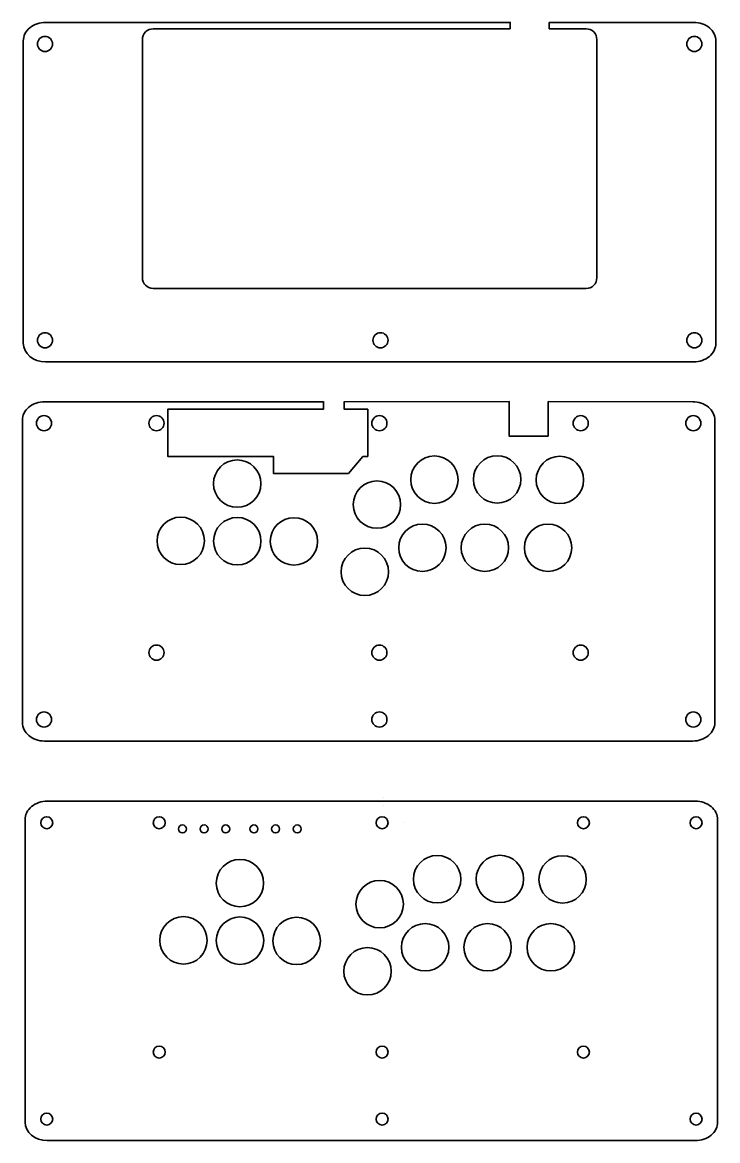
# Model space of a CAD drawing. Header units: millimetres. Extents: x 237 to 559, y -719 to 202.
# Drawn here: x 237 to 558, y -719 to -202 of the extents above; entities that cross this region are included whole.
import ezdxf

# ---------------------------------------------------------------- set-up
doc = ezdxf.new("R2010")
doc.units = ezdxf.units.MM
doc.header["$MEASUREMENT"] = 0
doc.layers.add('Layer 1', color=7, linetype='Continuous')

msp = doc.modelspace()

# ---------------------------------------------------------------- linework, layer by layer
at = {"layer": 'Layer 1', "color": 250, "lineweight": 35}
for points, knots in [([(462.3438, -204.8517), (462.3438, -204.8517), (462.3438, -201.8729), (462.3438, -201.8729), (462.3438, -201.8729), (247.6278, -201.8729), (247.6278, -201.8729), (244.9027, -201.8729), (242.2891, -202.78), (240.3622, -204.3944), (238.4353, -206.0088), (237.3526, -208.1985), (237.3526, -210.4816), (237.3526, -210.4816), (237.3526, -350.1429), (237.3526, -350.1429), (237.3526, -354.8974), (241.953, -358.7517), (247.6278, -358.7517), (247.6278, -358.7517), (547.0774, -358.7517), (547.0774, -358.7517), (549.8025, -358.7517), (552.4161, -357.8447), (554.343, -356.2302), (556.27, -354.6158), (557.3526, -352.4261), (557.3526, -350.1429), (557.3526, -350.1429), (557.3526, -210.4816), (557.3526, -210.4816), (557.3526, -208.1985), (556.2699, -206.0088), (554.343, -204.3944), (552.4161, -202.78), (549.8025, -201.8729), (547.0774, -201.8729), (547.0774, -201.8729), (480.3438, -201.8729), (480.3438, -201.8729), (480.3438, -201.8729), (480.3438, -204.8517), (480.3438, -204.8517)], [0, 0, 0, 0, 0.07142857, 0.07142857, 0.07142857, 0.14285714, 0.14285714, 0.14285714, 0.21428571, 0.21428571, 0.21428571, 0.28571429, 0.28571429, 0.28571429, 0.35714286, 0.35714286, 0.35714286, 0.42857143, 0.42857143, 0.42857143, 0.5, 0.5, 0.5, 0.57142857, 0.57142857, 0.57142857, 0.64285714, 0.64285714, 0.64285714, 0.71428571, 0.71428571, 0.71428571, 0.78571429, 0.78571429, 0.78571429, 0.85714286, 0.85714286, 0.85714286, 0.92857143, 0.92857143, 0.92857143, 1, 1, 1, 1]), ([(480.3438, -204.8517), (485.8302, -204.8517), (491.4896, -204.8517), (497.3526, -204.8517), (498.6787, -204.8517), (499.9505, -205.3785), (500.8881, -206.3162), (501.8258, -207.2538), (502.3526, -208.5256), (502.3526, -209.8517), (502.3526, -209.8517), (502.3526, -319.8517), (502.3526, -319.8517), (502.3526, -321.1778), (501.8258, -322.4496), (500.8881, -323.3872), (499.9505, -324.3249), (498.6787, -324.8517), (497.3526, -324.8517), (497.3526, -324.8517), (297.3526, -324.8517), (297.3526, -324.8517), (294.5912, -324.8517), (292.3526, -322.6131), (292.3526, -319.8517), (292.3526, -319.8517), (292.3526, -209.8517), (292.3526, -209.8517), (292.3526, -208.5256), (292.8794, -207.2538), (293.8171, -206.3162), (294.7547, -205.3785), (296.0265, -204.8517), (297.3526, -204.8517), (364.1823, -204.8517), (404.503, -204.8517), (462.3438, -204.8517)], [0, 0, 0, 0, 0.08333333, 0.08333333, 0.08333333, 0.16666667, 0.16666667, 0.16666667, 0.25, 0.25, 0.25, 0.33333333, 0.33333333, 0.33333333, 0.41666667, 0.41666667, 0.41666667, 0.5, 0.5, 0.5, 0.58333333, 0.58333333, 0.58333333, 0.66666667, 0.66666667, 0.66666667, 0.75, 0.75, 0.75, 0.83333333, 0.83333333, 0.83333333, 0.91666667, 0.91666667, 0.91666667, 1, 1, 1, 1]), ([(250.8843, -211.8517), (250.8843, -209.9187), (249.3173, -208.3517), (247.3843, -208.3517), (245.4513, -208.3517), (243.8843, -209.9187), (243.8843, -211.8517), (243.8843, -213.7847), (245.4513, -215.3517), (247.3843, -215.3517), (249.3173, -215.3517), (250.8843, -213.7847), (250.8843, -211.8517)], [0, 0, 0, 0, 0.25, 0.25, 0.25, 0.5, 0.5, 0.5, 0.75, 0.75, 0.75, 1, 1, 1, 1]), ([(550.8843, -211.8517), (550.8843, -209.9187), (549.3173, -208.3517), (547.3843, -208.3517), (545.4513, -208.3517), (543.8843, -209.9187), (543.8843, -211.8517), (543.8843, -213.7847), (545.4513, -215.3517), (547.3843, -215.3517), (549.3173, -215.3517), (550.8843, -213.7847), (550.8843, -211.8517)], [0, 0, 0, 0, 0.25, 0.25, 0.25, 0.5, 0.5, 0.5, 0.75, 0.75, 0.75, 1, 1, 1, 1]), ([(250.8843, -348.7836), (250.8843, -346.8506), (249.3173, -345.2836), (247.3843, -345.2836), (245.4513, -345.2836), (243.8843, -346.8506), (243.8843, -348.7836), (243.8843, -350.7166), (245.4513, -352.2836), (247.3843, -352.2836), (249.3173, -352.2836), (250.8843, -350.7166), (250.8843, -348.7836)], [0, 0, 0, 0, 0.25, 0.25, 0.25, 0.5, 0.5, 0.5, 0.75, 0.75, 0.75, 1, 1, 1, 1]), ([(405.8526, -348.7821), (405.8526, -346.8491), (404.2856, -345.2821), (402.3526, -345.2821), (400.4196, -345.2821), (398.8526, -346.8491), (398.8526, -348.7821), (398.8526, -350.7151), (400.4196, -352.2821), (402.3526, -352.2821), (404.2856, -352.2821), (405.8526, -350.7151), (405.8526, -348.7821)], [0, 0, 0, 0, 0.25, 0.25, 0.25, 0.5, 0.5, 0.5, 0.75, 0.75, 0.75, 1, 1, 1, 1]), ([(550.8843, -348.7821), (550.8843, -346.8491), (549.3173, -345.2821), (547.3843, -345.2821), (545.4513, -345.2821), (543.8843, -346.8491), (543.8843, -348.7821), (543.8843, -350.7151), (545.4513, -352.2821), (547.3843, -352.2821), (549.3173, -352.2821), (550.8843, -350.7151), (550.8843, -348.7821)], [0, 0, 0, 0, 0.25, 0.25, 0.25, 0.5, 0.5, 0.5, 0.75, 0.75, 0.75, 1, 1, 1, 1])]:
    msp.add_open_spline(points, degree=3, knots=knots, dxfattribs=at)
at = {"layer": 'Layer 1', "lineweight": 35}
for points, knots in [([(479.8786, -393.1164), (479.8786, -393.1164), (479.8786, -377.1164), (479.8786, -377.1164), (479.8786, -377.1164), (546.6122, -377.1757), (546.6122, -377.1757), (547.9706, -377.1757), (549.3012, -377.4018), (550.5319, -377.8288), (551.7622, -378.2558), (552.8934, -378.8841), (553.8534, -379.6883), (554.8128, -380.492), (555.5621, -381.4391), (556.0711, -382.4688), (556.5799, -383.498), (556.8493, -384.6107), (556.8493, -385.7463), (556.8493, -385.7463), (556.8493, -525.4076), (556.8493, -525.4076), (556.8493, -526.5433), (556.5799, -527.656), (556.0711, -528.6853), (555.562, -529.7151), (554.8128, -530.662), (553.8534, -531.4657), (552.8935, -532.2699), (551.7622, -532.8982), (550.532, -533.3252), (549.3013, -533.7522), (547.9707, -533.9783), (546.6122, -533.9783), (546.6122, -533.9783), (247.1626, -533.9783), (247.1626, -533.9783), (244.3344, -533.9783), (241.7742, -533.0181), (239.9213, -531.4657), (238.0704, -529.915), (236.9255, -527.7729), (236.9255, -525.4076), (236.9255, -525.4076), (236.9255, -385.7463), (236.9255, -385.7463), (236.9255, -384.6107), (237.1949, -383.498), (237.7037, -382.4688), (238.2127, -381.4391), (238.962, -380.492), (239.9214, -379.6883), (240.8814, -378.8841), (242.0126, -378.2558), (243.2429, -377.8288), (244.4736, -377.4018), (245.8042, -377.1757), (247.1626, -377.1757), (247.1626, -377.1757), (375.9925, -377.1757), (375.9925, -377.1757), (375.9925, -377.1757), (375.9925, -377.0995), (375.9925, -377.0995), (375.9925, -377.0995), (375.9925, -377.1376), (375.9925, -377.1376), (375.9925, -377.1376), (375.9925, -380.6244), (375.9925, -380.6244), (375.9925, -380.6244), (304.1145, -380.6244), (304.1145, -380.6244), (304.1145, -380.6244), (304.1145, -402.4244), (304.1145, -402.4244), (304.1145, -402.4244), (352.9298, -402.4244), (352.9298, -402.4244), (352.9298, -402.4244), (352.9298, -410.3179), (352.9298, -410.3179), (352.9298, -410.3179), (387.5902, -410.3179), (387.5902, -410.3179), (387.5902, -410.3179), (394.2287, -402.4244), (394.2287, -402.4244), (394.2287, -402.4244), (396.4824, -402.4244), (396.4824, -402.4244), (396.4824, -402.4244), (396.4824, -380.6225), (396.4824, -380.6225), (396.4824, -380.6225), (385.6646, -380.6225), (385.6646, -380.6225), (385.6646, -380.6225), (385.6646, -377.1376), (385.6646, -377.1376), (385.6646, -377.1376), (385.6646, -377.0995), (385.6646, -377.0995), (385.6646, -377.0995), (385.6646, -377.1757), (385.6646, -377.1757), (385.6646, -377.1757), (461.8786, -377.1164), (461.8786, -377.1164), (461.8786, -377.1164), (461.8786, -393.1164), (461.8786, -393.1164), (461.8786, -393.1164), (479.8786, -393.1164), (479.8786, -393.1164)], [0, 0, 0, 0, 0.02631579, 0.02631579, 0.02631579, 0.05263158, 0.05263158, 0.05263158, 0.07894737, 0.07894737, 0.07894737, 0.10526316, 0.10526316, 0.10526316, 0.13157895, 0.13157895, 0.13157895, 0.15789474, 0.15789474, 0.15789474, 0.18421053, 0.18421053, 0.18421053, 0.21052632, 0.21052632, 0.21052632, 0.23684211, 0.23684211, 0.23684211, 0.26315789, 0.26315789, 0.26315789, 0.28947368, 0.28947368, 0.28947368, 0.31578947, 0.31578947, 0.31578947, 0.34210526, 0.34210526, 0.34210526, 0.36842105, 0.36842105, 0.36842105, 0.39473684, 0.39473684, 0.39473684, 0.42105263, 0.42105263, 0.42105263, 0.44736842, 0.44736842, 0.44736842, 0.47368421, 0.47368421, 0.47368421, 0.5, 0.5, 0.5, 0.52631579, 0.52631579, 0.52631579, 0.55263158, 0.55263158, 0.55263158, 0.57894737, 0.57894737, 0.57894737, 0.60526316, 0.60526316, 0.60526316, 0.63157895, 0.63157895, 0.63157895, 0.65789474, 0.65789474, 0.65789474, 0.68421053, 0.68421053, 0.68421053, 0.71052632, 0.71052632, 0.71052632, 0.73684211, 0.73684211, 0.73684211, 0.76315789, 0.76315789, 0.76315789, 0.78947368, 0.78947368, 0.78947368, 0.81578947, 0.81578947, 0.81578947, 0.84210526, 0.84210526, 0.84210526, 0.86842105, 0.86842105, 0.86842105, 0.89473684, 0.89473684, 0.89473684, 0.92105263, 0.92105263, 0.92105263, 0.94736842, 0.94736842, 0.94736842, 0.97368421, 0.97368421, 0.97368421, 1, 1, 1, 1]), ([(250.4191, -387.1164), (250.4191, -385.1834), (248.8521, -383.6164), (246.9191, -383.6164), (244.9861, -383.6164), (243.4191, -385.1834), (243.4191, -387.1164), (243.4191, -389.0494), (244.9861, -390.6164), (246.9191, -390.6164), (248.8521, -390.6164), (250.4191, -389.0494), (250.4191, -387.1164)], [0, 0, 0, 0, 0.25, 0.25, 0.25, 0.5, 0.5, 0.5, 0.75, 0.75, 0.75, 1, 1, 1, 1]), ([(302.3874, -387.1164), (302.3874, -385.1834), (300.8204, -383.6164), (298.8874, -383.6164), (296.9544, -383.6164), (295.3874, -385.1834), (295.3874, -387.1164), (295.3874, -389.0494), (296.9544, -390.6164), (298.8874, -390.6164), (300.8204, -390.6164), (302.3874, -389.0494), (302.3874, -387.1164)], [0, 0, 0, 0, 0.25, 0.25, 0.25, 0.5, 0.5, 0.5, 0.75, 0.75, 0.75, 1, 1, 1, 1]), ([(405.3874, -387.1165), (405.3874, -385.1834), (403.8204, -383.6165), (401.8874, -383.6165), (399.9544, -383.6164), (398.3874, -385.1834), (398.3874, -387.1164), (398.3874, -389.0495), (399.9544, -390.6164), (401.8874, -390.6164), (403.8204, -390.6165), (405.3874, -389.0495), (405.3874, -387.1165)], [0, 0, 0, 0, 0.25, 0.25, 0.25, 0.5, 0.5, 0.5, 0.75, 0.75, 0.75, 1, 1, 1, 1]), ([(498.3874, -387.1164), (498.3874, -385.1834), (496.8204, -383.6164), (494.8874, -383.6164), (492.9544, -383.6164), (491.3874, -385.1834), (491.3874, -387.1164), (491.3874, -389.0494), (492.9544, -390.6164), (494.8874, -390.6164), (496.8204, -390.6164), (498.3874, -389.0494), (498.3874, -387.1164)], [0, 0, 0, 0, 0.25, 0.25, 0.25, 0.5, 0.5, 0.5, 0.75, 0.75, 0.75, 1, 1, 1, 1]), ([(550.4191, -387.1164), (550.4191, -385.1834), (548.8521, -383.6164), (546.9191, -383.6164), (544.9861, -383.6164), (543.4191, -385.1834), (543.4191, -387.1164), (543.4191, -389.0494), (544.9861, -390.6164), (546.9191, -390.6164), (548.8521, -390.6164), (550.4191, -389.0494), (550.4191, -387.1164)], [0, 0, 0, 0, 0.25, 0.25, 0.25, 0.5, 0.5, 0.5, 0.75, 0.75, 0.75, 1, 1, 1, 1]), ([(438.2572, -413.1985), (438.2572, -407.151), (433.3547, -402.2485), (427.3072, -402.2485), (421.2597, -402.2485), (416.3572, -407.151), (416.3572, -413.1985), (416.3572, -419.246), (421.2596, -424.1485), (427.3072, -424.1485), (433.3547, -424.1485), (438.2572, -419.2461), (438.2572, -413.1985)], [0, 0, 0, 0, 0.25, 0.25, 0.25, 0.5, 0.5, 0.5, 0.75, 0.75, 0.75, 1, 1, 1, 1]), ([(467.2272, -413.0785), (467.2272, -407.031), (462.3247, -402.1285), (456.2772, -402.1285), (450.2297, -402.1285), (445.3272, -407.031), (445.3272, -413.0785), (445.3272, -419.126), (450.2296, -424.0285), (456.2772, -424.0285), (462.3247, -424.0285), (467.2272, -419.1261), (467.2272, -413.0785)], [0, 0, 0, 0, 0.25, 0.25, 0.25, 0.5, 0.5, 0.5, 0.75, 0.75, 0.75, 1, 1, 1, 1]), ([(496.1972, -413.3185), (496.1972, -407.271), (491.2947, -402.3685), (485.2472, -402.3685), (479.1997, -402.3685), (474.2972, -407.271), (474.2972, -413.3185), (474.2972, -419.366), (479.1996, -424.2685), (485.2472, -424.2685), (491.2947, -424.2685), (496.1972, -419.3661), (496.1972, -413.3185)], [0, 0, 0, 0, 0.25, 0.25, 0.25, 0.5, 0.5, 0.5, 0.75, 0.75, 0.75, 1, 1, 1, 1]), ([(347.1372, -415.0185), (347.1372, -408.971), (342.2347, -404.0685), (336.1872, -404.0685), (330.1397, -404.0685), (325.2372, -408.971), (325.2372, -415.0185), (325.2372, -421.066), (330.1396, -425.9685), (336.1872, -425.9685), (342.2347, -425.9685), (347.1372, -421.0661), (347.1372, -415.0185)], [0, 0, 0, 0, 0.25, 0.25, 0.25, 0.5, 0.5, 0.5, 0.75, 0.75, 0.75, 1, 1, 1, 1]), ([(411.6972, -424.7285), (411.6972, -418.681), (406.7947, -413.7785), (400.7472, -413.7785), (394.6997, -413.7785), (389.7972, -418.681), (389.7972, -424.7285), (389.7972, -430.776), (394.6996, -435.6785), (400.7472, -435.6785), (406.7947, -435.6785), (411.6972, -430.7761), (411.6972, -424.7285)], [0, 0, 0, 0, 0.25, 0.25, 0.25, 0.5, 0.5, 0.5, 0.75, 0.75, 0.75, 1, 1, 1, 1]), ([(321.0373, -441.4686), (321.0373, -435.4211), (316.1348, -430.5186), (310.0873, -430.5186), (304.0398, -430.5186), (299.1373, -435.4211), (299.1373, -441.4686), (299.1373, -447.5161), (304.0397, -452.4186), (310.0873, -452.4186), (316.1348, -452.4186), (321.0373, -447.5162), (321.0373, -441.4686)], [0, 0, 0, 0, 0.25, 0.25, 0.25, 0.5, 0.5, 0.5, 0.75, 0.75, 0.75, 1, 1, 1, 1]), ([(347.1518, -441.6116), (347.1518, -435.5641), (342.2493, -430.6616), (336.2018, -430.6616), (330.1543, -430.6616), (325.2518, -435.5641), (325.2518, -441.6116), (325.2518, -447.6591), (330.1542, -452.5616), (336.2018, -452.5616), (342.2493, -452.5616), (347.1518, -447.6592), (347.1518, -441.6116)], [0, 0, 0, 0, 0.25, 0.25, 0.25, 0.5, 0.5, 0.5, 0.75, 0.75, 0.75, 1, 1, 1, 1]), ([(373.3373, -441.7184), (373.3373, -435.6709), (368.4348, -430.7684), (362.3873, -430.7684), (356.3398, -430.7684), (351.4373, -435.6709), (351.4373, -441.7184), (351.4373, -447.7659), (356.3397, -452.6684), (362.3873, -452.6684), (368.4348, -452.6684), (373.3373, -447.766), (373.3373, -441.7184)], [0, 0, 0, 0, 0.25, 0.25, 0.25, 0.5, 0.5, 0.5, 0.75, 0.75, 0.75, 1, 1, 1, 1]), ([(432.6972, -444.6585), (432.6972, -438.611), (427.7947, -433.7085), (421.7472, -433.7085), (415.6997, -433.7085), (410.7972, -438.611), (410.7972, -444.6585), (410.7972, -450.706), (415.6996, -455.6085), (421.7472, -455.6085), (427.7947, -455.6085), (432.6972, -450.7061), (432.6972, -444.6585)], [0, 0, 0, 0, 0.25, 0.25, 0.25, 0.5, 0.5, 0.5, 0.75, 0.75, 0.75, 1, 1, 1, 1]), ([(461.5472, -444.6585), (461.5472, -438.611), (456.6447, -433.7085), (450.5972, -433.7085), (444.5497, -433.7085), (439.6472, -438.611), (439.6472, -444.6585), (439.6472, -450.706), (444.5496, -455.6085), (450.5972, -455.6085), (456.6447, -455.6085), (461.5472, -450.7061), (461.5472, -444.6585)], [0, 0, 0, 0, 0.25, 0.25, 0.25, 0.5, 0.5, 0.5, 0.75, 0.75, 0.75, 1, 1, 1, 1]), ([(490.7572, -444.6585), (490.7572, -438.611), (485.8547, -433.7085), (479.8072, -433.7085), (473.7597, -433.7085), (468.8572, -438.611), (468.8572, -444.6585), (468.8572, -450.706), (473.7596, -455.6085), (479.8072, -455.6085), (485.8547, -455.6085), (490.7572, -450.7061), (490.7572, -444.6585)], [0, 0, 0, 0, 0.25, 0.25, 0.25, 0.5, 0.5, 0.5, 0.75, 0.75, 0.75, 1, 1, 1, 1]), ([(406.0872, -455.7685), (406.0872, -449.721), (401.1847, -444.8185), (395.1372, -444.8185), (389.0897, -444.8185), (384.1872, -449.721), (384.1872, -455.7685), (384.1872, -461.816), (389.0896, -466.7185), (395.1372, -466.7185), (401.1847, -466.7185), (406.0872, -461.8161), (406.0872, -455.7685)], [0, 0, 0, 0, 0.25, 0.25, 0.25, 0.5, 0.5, 0.5, 0.75, 0.75, 0.75, 1, 1, 1, 1]), ([(302.3874, -493.1164), (302.3874, -491.1834), (300.8204, -489.6164), (298.8874, -489.6164), (296.9544, -489.6164), (295.3874, -491.1834), (295.3874, -493.1164), (295.3874, -495.0494), (296.9544, -496.6164), (298.8874, -496.6164), (300.8204, -496.6164), (302.3874, -495.0494), (302.3874, -493.1164)], [0, 0, 0, 0, 0.25, 0.25, 0.25, 0.5, 0.5, 0.5, 0.75, 0.75, 0.75, 1, 1, 1, 1]), ([(405.3873, -493.1165), (405.3873, -491.1834), (403.8204, -489.6166), (401.8874, -489.6166), (399.9544, -489.6165), (398.3874, -491.1834), (398.3874, -493.1164), (398.3874, -495.0495), (399.9544, -496.6163), (401.8874, -496.6163), (403.8204, -496.6165), (405.3873, -495.0495), (405.3873, -493.1165)], [0, 0, 0, 0, 0.25, 0.25, 0.25, 0.5, 0.5, 0.5, 0.75, 0.75, 0.75, 1, 1, 1, 1]), ([(498.3874, -493.1164), (498.3874, -491.1834), (496.8204, -489.6164), (494.8874, -489.6164), (492.9544, -489.6164), (491.3874, -491.1834), (491.3874, -493.1164), (491.3874, -495.0494), (492.9544, -496.6164), (494.8874, -496.6164), (496.8204, -496.6164), (498.3874, -495.0494), (498.3874, -493.1164)], [0, 0, 0, 0, 0.25, 0.25, 0.25, 0.5, 0.5, 0.5, 0.75, 0.75, 0.75, 1, 1, 1, 1]), ([(250.4191, -524.0483), (250.4191, -522.1153), (248.8521, -520.5483), (246.9191, -520.5483), (244.9861, -520.5483), (243.4191, -522.1153), (243.4191, -524.0483), (243.4191, -525.9813), (244.9861, -527.5483), (246.9191, -527.5483), (248.8521, -527.5483), (250.4191, -525.9813), (250.4191, -524.0483)], [0, 0, 0, 0, 0.25, 0.25, 0.25, 0.5, 0.5, 0.5, 0.75, 0.75, 0.75, 1, 1, 1, 1]), ([(405.3874, -524.0468), (405.3874, -522.1138), (403.8204, -520.5468), (401.8874, -520.5468), (399.9544, -520.5468), (398.3874, -522.1138), (398.3874, -524.0468), (398.3874, -525.9798), (399.9544, -527.5468), (401.8874, -527.5468), (403.8204, -527.5468), (405.3874, -525.9798), (405.3874, -524.0468)], [0, 0, 0, 0, 0.25, 0.25, 0.25, 0.5, 0.5, 0.5, 0.75, 0.75, 0.75, 1, 1, 1, 1]), ([(550.4191, -524.0468), (550.4191, -522.1138), (548.8521, -520.5468), (546.9191, -520.5468), (544.9861, -520.5468), (543.4191, -522.1138), (543.4191, -524.0468), (543.4191, -525.9798), (544.9861, -527.5468), (546.9191, -527.5468), (548.8521, -527.5468), (550.4191, -525.9798), (550.4191, -524.0468)], [0, 0, 0, 0, 0.25, 0.25, 0.25, 0.5, 0.5, 0.5, 0.75, 0.75, 0.75, 1, 1, 1, 1]), ([(248.4191, -561.7439), (245.694, -561.7439), (243.0804, -562.651), (241.1535, -564.2654), (239.2266, -565.8798), (238.1439, -568.0695), (238.1439, -570.3526), (238.1439, -570.3526), (238.1439, -710.0139), (238.1439, -710.0139), (238.1439, -714.7684), (242.7443, -718.6227), (248.4191, -718.6227), (248.4191, -718.6227), (547.8687, -718.6227), (547.8687, -718.6227), (550.5938, -718.6227), (553.2074, -717.7157), (555.1343, -716.1012), (557.0613, -714.4868), (558.1439, -712.2971), (558.1439, -710.0139), (558.1439, -710.0139), (558.1439, -570.3526), (558.1439, -570.3526), (558.1439, -568.0695), (557.0612, -565.8798), (555.1343, -564.2654), (553.2074, -562.651), (550.5938, -561.7439), (547.8687, -561.7439), (547.8687, -561.7439), (248.4191, -561.7439), (248.4191, -561.7439)], [0, 0, 0, 0, 0.09090909, 0.09090909, 0.09090909, 0.18181818, 0.18181818, 0.18181818, 0.27272727, 0.27272727, 0.27272727, 0.36363636, 0.36363636, 0.36363636, 0.45454545, 0.45454545, 0.45454545, 0.54545455, 0.54545455, 0.54545455, 0.63636364, 0.63636364, 0.63636364, 0.72727273, 0.72727273, 0.72727273, 0.81818182, 0.81818182, 0.81818182, 0.90909091, 0.90909091, 0.90909091, 1, 1, 1, 1]), ([(250.9256, -571.7227), (250.9256, -570.2039), (249.6944, -568.9727), (248.1756, -568.9727), (246.6568, -568.9727), (245.4256, -570.2039), (245.4256, -571.7227), (245.4256, -573.2415), (246.6568, -574.4727), (248.1756, -574.4727), (249.6944, -574.4727), (250.9256, -573.2415), (250.9256, -571.7227)], [0, 0, 0, 0, 0.25, 0.25, 0.25, 0.5, 0.5, 0.5, 0.75, 0.75, 0.75, 1, 1, 1, 1]), ([(302.8939, -571.7227), (302.8939, -570.2039), (301.6627, -568.9727), (300.1439, -568.9727), (298.6251, -568.9727), (297.3939, -570.2039), (297.3939, -571.7227), (297.3939, -573.2415), (298.6251, -574.4727), (300.1439, -574.4727), (301.6627, -574.4727), (302.8939, -573.2415), (302.8939, -571.7227)], [0, 0, 0, 0, 0.25, 0.25, 0.25, 0.5, 0.5, 0.5, 0.75, 0.75, 0.75, 1, 1, 1, 1]), ([(312.7439, -574.5727), (312.7439, -573.551), (311.9156, -572.7227), (310.8939, -572.7227), (309.8722, -572.7227), (309.0439, -573.551), (309.0439, -574.5727), (309.0439, -575.5944), (309.8722, -576.4227), (310.8939, -576.4227), (311.9156, -576.4227), (312.7439, -575.5944), (312.7439, -574.5727)], [0, 0, 0, 0, 0.25, 0.25, 0.25, 0.5, 0.5, 0.5, 0.75, 0.75, 0.75, 1, 1, 1, 1]), ([(322.7439, -574.5727), (322.7439, -573.551), (321.9156, -572.7227), (320.8939, -572.7227), (319.8722, -572.7227), (319.0439, -573.551), (319.0439, -574.5727), (319.0439, -575.5944), (319.8722, -576.4227), (320.8939, -576.4227), (321.9156, -576.4227), (322.7439, -575.5944), (322.7439, -574.5727)], [0, 0, 0, 0, 0.25, 0.25, 0.25, 0.5, 0.5, 0.5, 0.75, 0.75, 0.75, 1, 1, 1, 1]), ([(332.7439, -574.5727), (332.7439, -573.551), (331.9156, -572.7227), (330.8939, -572.7227), (329.8722, -572.7227), (329.0439, -573.551), (329.0439, -574.5727), (329.0439, -575.5944), (329.8722, -576.4227), (330.8939, -576.4227), (331.9156, -576.4227), (332.7439, -575.5944), (332.7439, -574.5727)], [0, 0, 0, 0, 0.25, 0.25, 0.25, 0.5, 0.5, 0.5, 0.75, 0.75, 0.75, 1, 1, 1, 1]), ([(345.7439, -574.5727), (345.7439, -573.551), (344.9156, -572.7227), (343.8939, -572.7227), (342.8722, -572.7227), (342.0439, -573.551), (342.0439, -574.5727), (342.0439, -575.5944), (342.8722, -576.4227), (343.8939, -576.4227), (344.9156, -576.4227), (345.7439, -575.5944), (345.7439, -574.5727)], [0, 0, 0, 0, 0.25, 0.25, 0.25, 0.5, 0.5, 0.5, 0.75, 0.75, 0.75, 1, 1, 1, 1]), ([(355.7439, -574.5727), (355.7439, -573.551), (354.9156, -572.7227), (353.8939, -572.7227), (352.8722, -572.7227), (352.0439, -573.551), (352.0439, -574.5727), (352.0439, -575.5944), (352.8722, -576.4227), (353.8939, -576.4227), (354.9156, -576.4227), (355.7439, -575.5944), (355.7439, -574.5727)], [0, 0, 0, 0, 0.25, 0.25, 0.25, 0.5, 0.5, 0.5, 0.75, 0.75, 0.75, 1, 1, 1, 1]), ([(365.7439, -574.5727), (365.7439, -573.551), (364.9156, -572.7227), (363.8939, -572.7227), (362.8722, -572.7227), (362.0439, -573.551), (362.0439, -574.5727), (362.0439, -575.5944), (362.8722, -576.4227), (363.8939, -576.4227), (364.9156, -576.4227), (365.7439, -575.5944), (365.7439, -574.5727)], [0, 0, 0, 0, 0.25, 0.25, 0.25, 0.5, 0.5, 0.5, 0.75, 0.75, 0.75, 1, 1, 1, 1]), ([(405.8939, -571.7227), (405.8939, -570.2039), (404.6627, -568.9727), (403.1439, -568.9727), (401.6251, -568.9727), (400.3939, -570.2039), (400.3939, -571.7227), (400.3939, -573.2415), (401.6251, -574.4727), (403.1439, -574.4727), (404.6627, -574.4727), (405.8939, -573.2415), (405.8939, -571.7227)], [0, 0, 0, 0, 0.25, 0.25, 0.25, 0.5, 0.5, 0.5, 0.75, 0.75, 0.75, 1, 1, 1, 1]), ([(498.8939, -571.7227), (498.8939, -570.2039), (497.6627, -568.9727), (496.1439, -568.9727), (494.6251, -568.9727), (493.3939, -570.2039), (493.3939, -571.7227), (493.3939, -573.2415), (494.6251, -574.4727), (496.1439, -574.4727), (497.6627, -574.4727), (498.8939, -573.2415), (498.8939, -571.7227)], [0, 0, 0, 0, 0.25, 0.25, 0.25, 0.5, 0.5, 0.5, 0.75, 0.75, 0.75, 1, 1, 1, 1]), ([(550.9256, -571.7227), (550.9256, -570.2039), (549.6944, -568.9727), (548.1756, -568.9727), (546.6568, -568.9727), (545.4256, -570.2039), (545.4256, -571.7227), (545.4256, -573.2415), (546.6568, -574.4727), (548.1756, -574.4727), (549.6944, -574.4727), (550.9256, -573.2415), (550.9256, -571.7227)], [0, 0, 0, 0, 0.25, 0.25, 0.25, 0.5, 0.5, 0.5, 0.75, 0.75, 0.75, 1, 1, 1, 1]), ([(348.3937, -599.6248), (348.3937, -593.5773), (343.4912, -588.6748), (337.4437, -588.6748), (331.3962, -588.6748), (326.4937, -593.5773), (326.4937, -599.6248), (326.4937, -605.6723), (331.3961, -610.5748), (337.4437, -610.5748), (343.4912, -610.5748), (348.3937, -605.6724), (348.3937, -599.6248)], [0, 0, 0, 0, 0.25, 0.25, 0.25, 0.5, 0.5, 0.5, 0.75, 0.75, 0.75, 1, 1, 1, 1]), ([(439.5137, -597.8048), (439.5137, -591.7573), (434.6112, -586.8548), (428.5637, -586.8548), (422.5162, -586.8548), (417.6137, -591.7573), (417.6137, -597.8048), (417.6137, -603.8523), (422.5161, -608.7548), (428.5637, -608.7548), (434.6112, -608.7548), (439.5137, -603.8524), (439.5137, -597.8048)], [0, 0, 0, 0, 0.25, 0.25, 0.25, 0.5, 0.5, 0.5, 0.75, 0.75, 0.75, 1, 1, 1, 1]), ([(468.4837, -597.6848), (468.4837, -591.6373), (463.5812, -586.7348), (457.5337, -586.7348), (451.4862, -586.7348), (446.5837, -591.6373), (446.5837, -597.6848), (446.5837, -603.7323), (451.4861, -608.6348), (457.5337, -608.6348), (463.5812, -608.6348), (468.4837, -603.7324), (468.4837, -597.6848)], [0, 0, 0, 0, 0.25, 0.25, 0.25, 0.5, 0.5, 0.5, 0.75, 0.75, 0.75, 1, 1, 1, 1]), ([(497.4537, -597.9248), (497.4537, -591.8773), (492.5512, -586.9748), (486.5037, -586.9748), (480.4562, -586.9748), (475.5537, -591.8773), (475.5537, -597.9248), (475.5537, -603.9723), (480.4561, -608.8748), (486.5037, -608.8748), (492.5512, -608.8748), (497.4537, -603.9724), (497.4537, -597.9248)], [0, 0, 0, 0, 0.25, 0.25, 0.25, 0.5, 0.5, 0.5, 0.75, 0.75, 0.75, 1, 1, 1, 1]), ([(412.9537, -609.3348), (412.9537, -603.2873), (408.0512, -598.3848), (402.0037, -598.3848), (395.9562, -598.3848), (391.0537, -603.2873), (391.0537, -609.3348), (391.0537, -615.3823), (395.9561, -620.2848), (402.0037, -620.2848), (408.0512, -620.2848), (412.9537, -615.3824), (412.9537, -609.3348)], [0, 0, 0, 0, 0.25, 0.25, 0.25, 0.5, 0.5, 0.5, 0.75, 0.75, 0.75, 1, 1, 1, 1]), ([(322.2938, -626.0749), (322.2938, -620.0274), (317.3913, -615.1249), (311.3438, -615.1249), (305.2963, -615.1249), (300.3938, -620.0274), (300.3938, -626.0749), (300.3938, -632.1224), (305.2962, -637.0249), (311.3438, -637.0249), (317.3913, -637.0249), (322.2938, -632.1225), (322.2938, -626.0749)], [0, 0, 0, 0, 0.25, 0.25, 0.25, 0.5, 0.5, 0.5, 0.75, 0.75, 0.75, 1, 1, 1, 1]), ([(348.4083, -626.2179), (348.4083, -620.1704), (343.5058, -615.2679), (337.4583, -615.2679), (331.4108, -615.2679), (326.5083, -620.1704), (326.5083, -626.2179), (326.5083, -632.2654), (331.4107, -637.1679), (337.4583, -637.1679), (343.5058, -637.1679), (348.4083, -632.2655), (348.4083, -626.2179)], [0, 0, 0, 0, 0.25, 0.25, 0.25, 0.5, 0.5, 0.5, 0.75, 0.75, 0.75, 1, 1, 1, 1]), ([(374.5938, -626.3247), (374.5938, -620.2772), (369.6913, -615.3747), (363.6438, -615.3747), (357.5963, -615.3747), (352.6938, -620.2772), (352.6938, -626.3247), (352.6938, -632.3722), (357.5962, -637.2747), (363.6438, -637.2747), (369.6913, -637.2747), (374.5938, -632.3723), (374.5938, -626.3247)], [0, 0, 0, 0, 0.25, 0.25, 0.25, 0.5, 0.5, 0.5, 0.75, 0.75, 0.75, 1, 1, 1, 1]), ([(433.9537, -629.2648), (433.9537, -623.2173), (429.0512, -618.3148), (423.0037, -618.3148), (416.9562, -618.3148), (412.0537, -623.2173), (412.0537, -629.2648), (412.0537, -635.3123), (416.9561, -640.2148), (423.0037, -640.2148), (429.0512, -640.2148), (433.9537, -635.3124), (433.9537, -629.2648)], [0, 0, 0, 0, 0.25, 0.25, 0.25, 0.5, 0.5, 0.5, 0.75, 0.75, 0.75, 1, 1, 1, 1]), ([(462.8037, -629.2648), (462.8037, -623.2173), (457.9012, -618.3148), (451.8537, -618.3148), (445.8062, -618.3148), (440.9037, -623.2173), (440.9037, -629.2648), (440.9037, -635.3123), (445.8061, -640.2148), (451.8537, -640.2148), (457.9012, -640.2148), (462.8037, -635.3124), (462.8037, -629.2648)], [0, 0, 0, 0, 0.25, 0.25, 0.25, 0.5, 0.5, 0.5, 0.75, 0.75, 0.75, 1, 1, 1, 1]), ([(492.0137, -629.2648), (492.0137, -623.2173), (487.1112, -618.3148), (481.0637, -618.3148), (475.0162, -618.3148), (470.1137, -623.2173), (470.1137, -629.2648), (470.1137, -635.3123), (475.0161, -640.2148), (481.0637, -640.2148), (487.1112, -640.2148), (492.0137, -635.3124), (492.0137, -629.2648)], [0, 0, 0, 0, 0.25, 0.25, 0.25, 0.5, 0.5, 0.5, 0.75, 0.75, 0.75, 1, 1, 1, 1]), ([(407.3437, -640.3748), (407.3437, -634.3273), (402.4412, -629.4248), (396.3937, -629.4248), (390.3462, -629.4248), (385.4437, -634.3273), (385.4437, -640.3748), (385.4437, -646.4223), (390.3461, -651.3248), (396.3937, -651.3248), (402.4412, -651.3248), (407.3437, -646.4224), (407.3437, -640.3748)], [0, 0, 0, 0, 0.25, 0.25, 0.25, 0.5, 0.5, 0.5, 0.75, 0.75, 0.75, 1, 1, 1, 1]), ([(302.8939, -677.7227), (302.8939, -676.2039), (301.6627, -674.9727), (300.1439, -674.9727), (298.6251, -674.9727), (297.3939, -676.2039), (297.3939, -677.7227), (297.3939, -679.2415), (298.6251, -680.4727), (300.1439, -680.4727), (301.6627, -680.4727), (302.8939, -679.2415), (302.8939, -677.7227)], [0, 0, 0, 0, 0.25, 0.25, 0.25, 0.5, 0.5, 0.5, 0.75, 0.75, 0.75, 1, 1, 1, 1]), ([(405.8939, -677.7227), (405.8939, -676.2039), (404.6627, -674.9727), (403.1439, -674.9727), (401.6251, -674.9727), (400.3939, -676.2039), (400.3939, -677.7227), (400.3939, -679.2415), (401.6251, -680.4727), (403.1439, -680.4727), (404.6627, -680.4727), (405.8939, -679.2415), (405.8939, -677.7227)], [0, 0, 0, 0, 0.25, 0.25, 0.25, 0.5, 0.5, 0.5, 0.75, 0.75, 0.75, 1, 1, 1, 1]), ([(498.8939, -677.7227), (498.8939, -676.2039), (497.6627, -674.9727), (496.1439, -674.9727), (494.6251, -674.9727), (493.3939, -676.2039), (493.3939, -677.7227), (493.3939, -679.2415), (494.6251, -680.4727), (496.1439, -680.4727), (497.6627, -680.4727), (498.8939, -679.2415), (498.8939, -677.7227)], [0, 0, 0, 0, 0.25, 0.25, 0.25, 0.5, 0.5, 0.5, 0.75, 0.75, 0.75, 1, 1, 1, 1]), ([(250.9256, -708.6546), (250.9256, -707.1358), (249.6944, -705.9046), (248.1756, -705.9046), (246.6568, -705.9046), (245.4256, -707.1358), (245.4256, -708.6546), (245.4256, -710.1734), (246.6568, -711.4046), (248.1756, -711.4046), (249.6944, -711.4046), (250.9256, -710.1734), (250.9256, -708.6546)], [0, 0, 0, 0, 0.25, 0.25, 0.25, 0.5, 0.5, 0.5, 0.75, 0.75, 0.75, 1, 1, 1, 1]), ([(405.8939, -708.6531), (405.8939, -707.1343), (404.6627, -705.9031), (403.1439, -705.9031), (401.6251, -705.9031), (400.3939, -707.1343), (400.3939, -708.6531), (400.3939, -710.1719), (401.6251, -711.4031), (403.1439, -711.4031), (404.6627, -711.4031), (405.8939, -710.1719), (405.8939, -708.6531)], [0, 0, 0, 0, 0.25, 0.25, 0.25, 0.5, 0.5, 0.5, 0.75, 0.75, 0.75, 1, 1, 1, 1]), ([(550.9256, -708.6531), (550.9256, -707.1343), (549.6944, -705.9031), (548.1756, -705.9031), (546.6568, -705.9031), (545.4256, -707.1343), (545.4256, -708.6531), (545.4256, -710.1719), (546.6568, -711.4031), (548.1756, -711.4031), (549.6944, -711.4031), (550.9256, -710.1719), (550.9256, -708.6531)], [0, 0, 0, 0, 0.25, 0.25, 0.25, 0.5, 0.5, 0.5, 0.75, 0.75, 0.75, 1, 1, 1, 1])]:
    msp.add_open_spline(points, degree=3, knots=knots, dxfattribs=at)
for points in [[(403.6439, -560.2227), (403.6439, -560.2227), (403.6439, -560.2227), (403.6439, -560.2227)], [(403.6439, -560.2227), (403.6439, -560.2227), (403.6439, -560.2227), (403.6439, -560.2227)], [(403.6439, -560.2227), (403.6439, -560.2227), (403.6439, -560.2227), (403.6439, -560.2227)], [(403.6439, -560.2227), (403.6439, -560.2227), (403.6439, -560.2227), (403.6439, -560.2227)], [(403.6439, -560.2227), (403.6439, -560.2227), (403.6439, -560.2227), (403.6439, -560.2227)], [(403.6439, -560.2227), (403.6439, -560.2227), (403.6439, -560.2227), (403.6439, -560.2227)], [(403.6439, -563.7227), (403.6439, -563.7227), (403.6439, -563.7227), (403.6439, -563.7227)], [(403.6439, -563.7227), (403.6439, -563.7227), (403.6439, -563.7227), (403.6439, -563.7227)], [(403.6439, -563.7227), (403.6439, -563.7227), (403.6439, -563.7227), (403.6439, -563.7227)], [(403.6439, -563.7227), (403.6439, -563.7227), (403.6439, -563.7227), (403.6439, -563.7227)], [(403.6439, -563.7227), (403.6439, -563.7227), (403.6439, -563.7227), (403.6439, -563.7227)], [(403.6439, -563.7227), (403.6439, -563.7227), (403.6439, -563.7227), (403.6439, -563.7227)], [(406.3439, -571.7228), (406.3439, -571.7228), (406.3439, -571.7228), (406.3439, -571.7228)], [(406.3439, -571.7228), (406.3439, -571.7228), (406.3439, -571.7228), (406.3439, -571.7228)], [(406.3439, -571.7228), (406.3439, -571.7228), (406.3439, -571.7228), (406.3439, -571.7228)], [(406.3439, -571.7228), (406.3439, -571.7228), (406.3439, -571.7228), (406.3439, -571.7228)], [(412.9439, -571.7227), (412.9439, -571.7227), (412.9439, -571.7227), (412.9439, -571.7227)], [(412.9439, -571.7227), (412.9439, -571.7227), (412.9439, -571.7227), (412.9439, -571.7227)], [(412.9439, -571.7227), (412.9439, -571.7227), (412.9439, -571.7227), (412.9439, -571.7227)], [(412.9439, -571.7227), (412.9439, -571.7227), (412.9439, -571.7227), (412.9439, -571.7227)], [(412.9439, -571.7227), (412.9439, -571.7227), (412.9439, -571.7227), (412.9439, -571.7227)], [(412.9439, -571.7227), (412.9439, -571.7227), (412.9439, -571.7227), (412.9439, -571.7227)]]:
    msp.add_open_spline(points, degree=3, dxfattribs=at)

doc.saveas('drawing.dxf')
